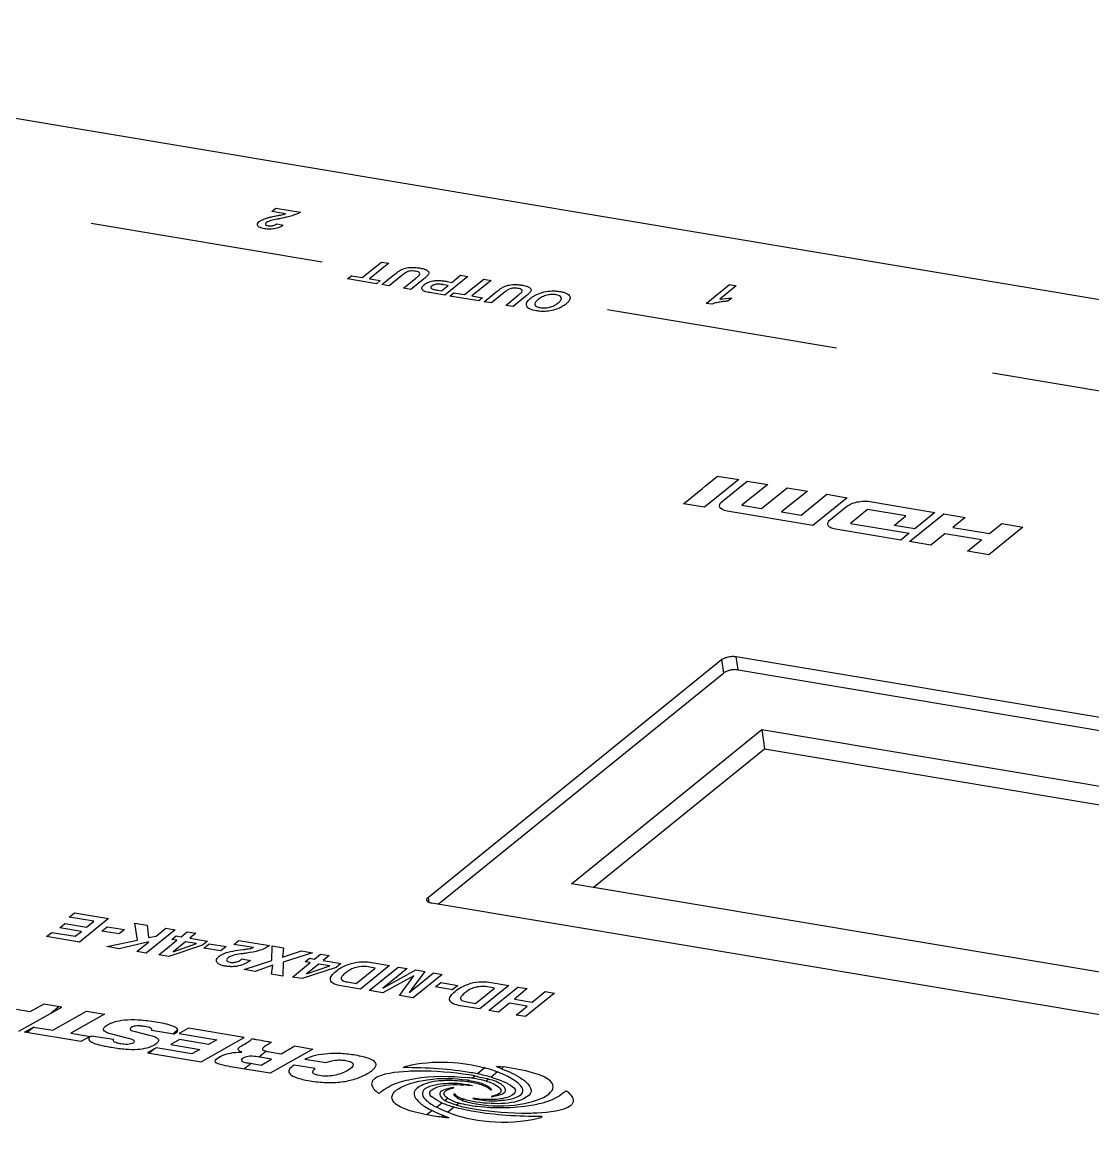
# Paper-space layout 'HD-MD4X2-4K-E_1' of a CAD drawing. Header units: inches. Extents: x 0 to 22, y 0 to 17.
# Drawn here: x 15.169 to 17.136, y 8.229 to 10.289 of the extents above; entities that cross this region are included whole.
import ezdxf

# ---------------------------------------------------------------- set-up
doc = ezdxf.new("R2010")
doc.units = ezdxf.units.IN
doc.header["$LTSCALE"] = 1.21
doc.header["$MEASUREMENT"] = 0
doc.layers.get('0').update_dxf_attribs({"linetype": 'CONTINUOUS'})

psp = doc.layouts.new('HD-MD4X2-4K-E_1')

# ---------------------------------------------------------------- linework, layer by layer
at = {"color": 7, "linetype": 'Continuous'}
for p, q in [((20.2636, 9.2582), (14.1012, 10.2888)), ((15.6278, 9.9415), (15.6353, 9.9476)), ((15.6531, 9.9373), (15.6278, 9.9415)), ((15.6353, 9.9476), (15.6801, 9.9402)), ((15.72, 9.8484), (15.296, 9.9193)), ((15.6367, 9.9189), (15.6486, 9.9161)), ((15.7938, 9.82), (15.829, 9.8485)), ((15.829, 9.8485), (15.8424, 9.8463)), ((15.8424, 9.8463), (15.8072, 9.8178)), ((15.7669, 9.8175), (15.7741, 9.8233)), ((15.8198, 9.8087), (15.7669, 9.8175)), ((15.7741, 9.8233), (15.7938, 9.82)), ((15.8072, 9.8178), (15.827, 9.8145)), ((15.827, 9.8145), (15.8198, 9.8087)), ((15.8299, 9.807), (15.8521, 9.825)), ((15.8433, 9.8047), (15.8299, 9.807)), ((15.8668, 9.8237), (15.8433, 9.8047)), ((15.8695, 9.8004), (15.8925, 9.8189)), ((15.9056, 9.8164), (15.883, 9.7981)), ((15.9514, 9.8054), (15.944, 9.8067)), ((15.9879, 9.8219), (15.9456, 9.7876)), ((15.9498, 9.8127), (15.9585, 9.8112)), ((15.9585, 9.8112), (15.9745, 9.8242)), ((15.9745, 9.8242), (15.9879, 9.8219)), ((15.9817, 9.7886), (16.0169, 9.8171)), ((16.0304, 9.8148), (15.9952, 9.7863)), ((16.0169, 9.8171), (16.0304, 9.8148)), ((16.4258, 9.7726), (16.4683, 9.807)), ((16.4683, 9.807), (16.4811, 9.8049)), ((15.883, 9.7981), (15.8695, 9.8004)), ((15.9456, 9.7876), (15.924, 9.7912)), ((15.9328, 9.7968), (15.9393, 9.7957)), ((15.9393, 9.7957), (15.9514, 9.8054)), ((15.9549, 9.7861), (15.962, 9.7919)), ((16.0078, 9.7772), (15.9549, 9.7861)), ((15.962, 9.7919), (15.9817, 9.7886)), ((15.9952, 9.7863), (16.0149, 9.783)), ((16.0179, 9.7755), (16.0401, 9.7936)), ((16.0547, 9.7923), (16.0313, 9.7733)), ((16.0575, 9.7689), (16.0804, 9.7875)), ((16.4811, 9.8049), (16.4505, 9.7801)), ((16.0149, 9.783), (16.0078, 9.7772)), ((16.0313, 9.7733), (16.0179, 9.7755)), ((16.0709, 9.7667), (16.0575, 9.7689)), ((16.0935, 9.785), (16.0709, 9.7667)), ((16.4362, 9.7709), (16.4258, 9.7726)), ((16.4731, 9.7824), (16.4658, 9.7764)), ((16.6651, 9.6903), (16.2444, 9.7607)), ((18.2547, 9.4263), (16.9515, 9.6442)), ((16.4182, 9.4319), (16.4243, 9.437)), ((16.4855, 9.4487), (16.4226, 9.3978)), ((16.4243, 9.437), (16.4468, 9.4552)), ((16.4468, 9.4552), (16.4855, 9.4487)), ((16.455, 9.4086), (16.5013, 9.4461)), ((16.5387, 9.4399), (16.4915, 9.4016)), ((16.5013, 9.4461), (16.5387, 9.4399)), ((16.3839, 9.4043), (16.4096, 9.4251)), ((16.4096, 9.4251), (16.4182, 9.4319)), ((16.5272, 9.3957), (16.5744, 9.4339)), ((16.6117, 9.4277), (16.5644, 9.3894)), ((16.5744, 9.4339), (16.6117, 9.4277)), ((16.6001, 9.3835), (16.6473, 9.4217)), ((16.6848, 9.4154), (16.6219, 9.3645)), ((16.6473, 9.4217), (16.6848, 9.4154)), ((16.4226, 9.3978), (16.3839, 9.4043)), ((16.4915, 9.4016), (16.5272, 9.3957)), ((16.654, 9.3753), (16.6838, 9.3994)), ((16.7264, 9.4085), (16.8459, 9.3885)), ((16.6219, 9.3645), (16.4643, 9.3909)), ((16.5644, 9.3894), (16.6001, 9.3835)), ((16.7221, 9.3939), (16.6906, 9.3683)), ((16.7928, 9.382), (16.7221, 9.3939)), ((16.7714, 9.3646), (16.7928, 9.382)), ((16.7994, 9.3348), (16.8623, 9.3857)), ((16.8459, 9.3885), (16.8089, 9.3583)), ((16.8623, 9.3857), (16.9016, 9.3792)), ((16.9016, 9.3792), (16.879, 9.3609)), ((16.7831, 9.3375), (16.6635, 9.3575)), ((16.6906, 9.3683), (16.7989, 9.3502)), ((16.8089, 9.3583), (16.7714, 9.3646)), ((16.879, 9.3609), (16.9465, 9.3496)), ((17.0077, 9.3614), (16.9448, 9.3105)), ((16.9465, 9.3496), (16.969, 9.3679)), ((16.969, 9.3679), (17.0077, 9.3614)), ((16.7989, 9.3502), (16.7831, 9.3375)), ((16.8387, 9.3282), (16.7994, 9.3348)), ((16.8644, 9.349), (16.8387, 9.3282)), ((16.9318, 9.3378), (16.8644, 9.349)), ((16.9061, 9.317), (16.9318, 9.3378)), ((16.9448, 9.3105), (16.9061, 9.317)), ((15.9155, 8.6815), (16.4541, 9.1179)), ((16.4541, 9.1179), (16.4576, 9.0933)), ((16.4846, 9.099), (16.4811, 9.1236)), ((16.4811, 9.1236), (19.1216, 8.682)), ((15.933, 8.6683), (16.4576, 9.0933)), ((16.4846, 9.099), (19.116, 8.659)), ((16.178, 8.7058), (16.5281, 8.9894)), ((16.5281, 8.9894), (16.533, 8.9543)), ((16.5281, 8.9894), (18.8744, 8.5969)), ((16.218, 8.6991), (16.533, 8.9543)), ((16.533, 8.9543), (18.8394, 8.5685)), ((18.5244, 8.3134), (16.178, 8.7058)), ((15.9169, 8.6716), (15.9155, 8.6815)), ((18.5619, 8.2287), (15.9215, 8.6703)), ((15.2381, 8.6253), (15.2474, 8.6328)), ((15.2474, 8.6328), (15.2871, 8.6261)), ((15.2554, 8.6448), (15.2649, 8.6526)), ((15.3008, 8.6372), (15.2554, 8.6448)), ((15.2649, 8.6526), (15.3274, 8.6421)), ((15.3274, 8.6421), (15.2742, 8.599)), ((15.2871, 8.6261), (15.3008, 8.6372)), ((15.381, 8.6025), (15.3762, 8.6339)), ((15.3762, 8.6339), (15.3987, 8.6302)), ((15.2138, 8.6091), (15.2232, 8.6167)), ((15.2232, 8.6167), (15.2666, 8.6095)), ((15.2779, 8.6186), (15.2381, 8.6253)), ((15.2666, 8.6095), (15.2779, 8.6186)), ((15.3156, 8.6192), (15.3253, 8.6271)), ((15.3472, 8.6139), (15.3156, 8.6192)), ((15.3253, 8.6271), (15.357, 8.6218)), ((15.357, 8.6218), (15.3472, 8.6139)), ((15.4501, 8.6216), (15.3969, 8.5785)), ((15.3987, 8.6302), (15.4013, 8.6071)), ((15.4151, 8.61), (15.4329, 8.6245)), ((15.4329, 8.6245), (15.4501, 8.6216)), ((15.461, 8.6088), (15.4723, 8.6179)), ((15.4723, 8.6179), (15.4881, 8.6152)), ((15.4881, 8.6152), (15.4769, 8.6061)), ((15.2742, 8.599), (15.2138, 8.6091)), ((15.3248, 8.5905), (15.381, 8.6025)), ((15.4016, 8.5991), (15.3474, 8.5868)), ((15.3797, 8.5814), (15.4016, 8.5991)), ((15.4013, 8.6071), (15.4151, 8.61)), ((15.4203, 8.5757), (15.453, 8.6022)), ((15.5005, 8.5934), (15.4384, 8.5727)), ((15.4437, 8.6038), (15.4517, 8.6103)), ((15.453, 8.6022), (15.4437, 8.6038)), ((15.4688, 8.5996), (15.4463, 8.5813)), ((15.4463, 8.5813), (15.4894, 8.5961)), ((15.4517, 8.6103), (15.461, 8.6088)), ((15.4894, 8.5961), (15.4688, 8.5996)), ((15.4769, 8.6061), (15.5095, 8.6007)), ((15.5095, 8.6007), (15.5005, 8.5934)), ((15.5025, 8.5879), (15.5123, 8.5958)), ((15.5123, 8.5958), (15.544, 8.5905)), ((15.5578, 8.5947), (15.5669, 8.6021)), ((15.5938, 8.5887), (15.5578, 8.5947)), ((15.5669, 8.6021), (15.6233, 8.5926)), ((15.6278, 8.5649), (15.6282, 8.5918)), ((15.6282, 8.5918), (15.6494, 8.5883)), ((15.3474, 8.5868), (15.3248, 8.5905)), ((15.3969, 8.5785), (15.3797, 8.5814)), ((15.4384, 8.5727), (15.4203, 8.5757)), ((15.5342, 8.5826), (15.5025, 8.5879)), ((15.544, 8.5905), (15.5342, 8.5826)), ((15.5654, 8.5839), (15.5749, 8.5852)), ((15.6494, 8.5883), (15.6472, 8.5709)), ((15.6472, 8.5709), (15.6821, 8.5828)), ((15.7024, 8.5794), (15.6484, 8.5619)), ((15.6821, 8.5828), (15.7024, 8.5794)), ((15.7061, 8.5678), (15.7174, 8.5769)), ((15.7174, 8.5769), (15.7332, 8.5742)), ((15.7332, 8.5742), (15.722, 8.5651)), ((15.5727, 8.5679), (15.5884, 8.5653)), ((15.5766, 8.5484), (15.6278, 8.5649)), ((15.6294, 8.5565), (15.5968, 8.545)), ((15.627, 8.54), (15.6294, 8.5565)), ((15.6484, 8.5619), (15.6479, 8.5365)), ((15.6654, 8.5347), (15.6981, 8.5612)), ((15.7456, 8.5524), (15.6835, 8.5317)), ((15.6888, 8.5628), (15.6968, 8.5693)), ((15.6981, 8.5612), (15.6888, 8.5628)), ((15.7139, 8.5586), (15.6914, 8.5403)), ((15.6914, 8.5403), (15.7345, 8.5552)), ((15.6968, 8.5693), (15.7061, 8.5678)), ((15.7345, 8.5552), (15.7139, 8.5586)), ((15.722, 8.5651), (15.7546, 8.5597)), ((15.7546, 8.5597), (15.7456, 8.5524)), ((15.7829, 8.5229), (15.8177, 8.5511)), ((15.8439, 8.5557), (15.7906, 8.5126)), ((15.8177, 8.5511), (15.8015, 8.5538)), ((15.8067, 8.5099), (15.8599, 8.553)), ((15.8078, 8.5618), (15.8439, 8.5557)), ((15.8762, 8.5503), (15.8402, 8.5212)), ((15.8599, 8.553), (15.8762, 8.5503)), ((15.5968, 8.545), (15.5766, 8.5484)), ((15.6479, 8.5365), (15.627, 8.54)), ((15.6835, 8.5317), (15.6654, 8.5347)), ((15.8314, 8.5142), (15.892, 8.5477)), ((15.8888, 8.5371), (15.8319, 8.5057)), ((15.8622, 8.5007), (15.8888, 8.5371)), ((15.909, 8.5448), (15.88, 8.506)), ((15.9409, 8.5395), (15.8876, 8.4964)), ((15.8886, 8.5131), (15.9246, 8.5422)), ((15.892, 8.5477), (15.909, 8.5448)), ((15.9246, 8.5422), (15.9409, 8.5395)), ((15.7906, 8.5126), (15.7546, 8.5187)), ((15.7668, 8.5257), (15.7829, 8.5229)), ((15.8319, 8.5057), (15.8067, 8.5099)), ((15.8402, 8.5212), (15.8314, 8.5142)), ((15.88, 8.506), (15.8886, 8.5131)), ((15.9282, 8.5167), (15.938, 8.5246)), ((15.9599, 8.5114), (15.9282, 8.5167)), ((15.938, 8.5246), (15.9696, 8.5193)), ((15.9696, 8.5193), (15.9599, 8.5114)), ((16.0021, 8.4863), (16.0368, 8.5144)), ((16.063, 8.5191), (16.0098, 8.476)), ((16.0368, 8.5144), (16.0207, 8.5171)), ((16.0265, 8.4732), (16.0797, 8.5163)), ((16.0269, 8.5251), (16.063, 8.5191)), ((16.0971, 8.5134), (16.0733, 8.4941)), ((16.0797, 8.5163), (16.0971, 8.5134)), ((15.8876, 8.4964), (15.8622, 8.5007)), ((15.9859, 8.489), (16.0021, 8.4863)), ((16.0733, 8.4941), (16.1059, 8.4887)), ((16.147, 8.505), (16.0938, 8.4619)), ((16.1059, 8.4887), (16.1296, 8.5079)), ((16.1296, 8.5079), (16.147, 8.505)), ((15.1832, 8.4708), (15.1586, 8.4749)), ((15.1631, 8.435), (15.2419, 8.4795)), ((15.2085, 8.4851), (15.1832, 8.4708)), ((15.2419, 8.4795), (15.2085, 8.4851)), ((15.2371, 8.4803), (15.2225, 8.4685)), ((15.2255, 8.4369), (15.2874, 8.4719)), ((15.2874, 8.4719), (15.3203, 8.4664)), ((16.0098, 8.476), (15.9737, 8.482)), ((16.0439, 8.4703), (16.0265, 8.4732)), ((16.0642, 8.4867), (16.0439, 8.4703)), ((16.0967, 8.4813), (16.0642, 8.4867)), ((16.0764, 8.4648), (16.0967, 8.4813)), ((15.3203, 8.4664), (15.2584, 8.4314)), ((16.0938, 8.4619), (16.0764, 8.4648)), ((15.1731, 8.4333), (15.19, 8.4428)), ((15.2769, 8.416), (15.1731, 8.4333)), ((15.1906, 8.4427), (15.178, 8.4325)), ((15.19, 8.4428), (15.2255, 8.4369)), ((15.2584, 8.4314), (15.2946, 8.4253)), ((15.2946, 8.4253), (15.2962, 8.4266)), ((15.2962, 8.4266), (15.3365, 8.4206)), ((15.3641, 8.4216), (15.3337, 8.4297)), ((15.3768, 8.4344), (15.4021, 8.428)), ((15.4484, 8.4295), (15.4068, 8.4365)), ((15.4543, 8.4371), (15.4456, 8.43)), ((15.4502, 8.4308), (15.4484, 8.4295)), ((15.4508, 8.4311), (15.4502, 8.4308)), ((15.4523, 8.4326), (15.4508, 8.4311)), ((15.4747, 8.4406), (15.4575, 8.4309)), ((15.4575, 8.4309), (15.5265, 8.4193)), ((15.5766, 8.4236), (15.4747, 8.4406)), ((15.2927, 8.4249), (15.2769, 8.416)), ((15.292, 8.4213), (15.2927, 8.4249)), ((15.4581, 8.4197), (15.4419, 8.4105)), ((15.4419, 8.4105), (15.4951, 8.4016)), ((15.5114, 8.4108), (15.4581, 8.4197)), ((15.4977, 8.379), (15.5766, 8.4236)), ((15.5265, 8.4193), (15.5114, 8.4108)), ((15.5757, 8.4237), (15.5731, 8.4216)), ((15.6446, 8.3937), (15.6699, 8.408)), ((15.6699, 8.408), (15.7033, 8.4024)), ((15.4153, 8.4046), (15.3992, 8.3955)), ((15.3992, 8.3955), (15.4977, 8.379)), ((15.4119, 8.4027), (15.4023, 8.395)), ((15.481, 8.3937), (15.4153, 8.4046)), ((15.4951, 8.4016), (15.481, 8.3937)), ((15.532, 8.3883), (15.5242, 8.382)), ((15.5313, 8.3879), (15.532, 8.3883)), ((15.5657, 8.3964), (15.5727, 8.3965)), ((15.5727, 8.3965), (15.5688, 8.3987)), ((15.627, 8.3837), (15.6019, 8.3879)), ((15.6175, 8.3982), (15.6042, 8.3875)), ((15.62, 8.3978), (15.6446, 8.3937)), ((15.7033, 8.4024), (15.6245, 8.3578)), ((15.6245, 8.3578), (15.552, 8.3699)), ((15.59, 8.3759), (15.5774, 8.3657)), ((15.5848, 8.3768), (15.608, 8.3729)), ((15.608, 8.3729), (15.627, 8.3837)), ((15.707, 8.3665), (15.6685, 8.3729)), ((15.6883, 8.384), (15.7269, 8.3776)), ((16.0192, 8.3677), (16.0056, 8.3567)), ((16.0497, 8.3663), (16.0402, 8.37)), ((16.0535, 8.3694), (16.0497, 8.3663)), ((15.8169, 8.3482), (15.8156, 8.3472)), ((15.9907, 8.3446), (15.9875, 8.342)), ((15.9959, 8.3489), (16.0009, 8.3529)), ((16.026, 8.3471), (16.0214, 8.3434)), ((16.0422, 8.3602), (16.0305, 8.3507)), ((16.0471, 8.3583), (16.0422, 8.3602)), ((15.9806, 8.3364), (15.9819, 8.3375)), ((16.0155, 8.3386), (16.0129, 8.3364)), ((15.93, 8.2955), (15.9401, 8.3036)), ((15.9454, 8.3079), (15.9507, 8.3122)), ((15.9717, 8.3031), (15.9671, 8.2994)), ((15.9802, 8.31), (15.9776, 8.3079)), ((15.9224, 8.2893), (15.9127, 8.2814)), ((15.9509, 8.2862), (15.9459, 8.2881)), ((15.9626, 8.2957), (15.9509, 8.2862)), ((16.1764, 8.2984), (16.1774, 8.2992)), ((15.9433, 8.2801), (15.9396, 8.2771))]:
    psp.add_line(p, q, dxfattribs=at)
for centre, radius, start, end in [((15.6306, 8.461), 0.0641, 258.1924, 260.4671), ((15.9511, 8.1164), 0.2603, 69.4998, 74.8373), ((15.8845, 7.7356), 0.6181, 80.1131, 80.5835), ((15.9666, 8.1483), 0.2026, 81.6639, 84.1367), ((15.964, 8.1471), 0.1901, 80.3893, 84.9753), ((15.9476, 8.0902), 0.2496, 78.7219, 82.0992), ((16.1626, 8.8252), 0.5875, 248.084, 249.0778)]:
    psp.add_arc(centre, radius, start, end, dxfattribs=at)
for points, knots in [([(15.6066, 9.9242), (15.6081, 9.9252), (15.6112, 9.9268), (15.6166, 9.9288), (15.622, 9.9304), (15.6286, 9.932), (15.6358, 9.9334), (15.6427, 9.9347), (15.6477, 9.9357), (15.6508, 9.9366), (15.6524, 9.937), (15.6531, 9.9373)], [0, 0, 0, 0, 0.135976, 0.245203, 0.369094, 0.482785, 0.648243, 0.806491, 0.896837, 0.951246, 1, 1, 1, 1]), ([(15.6801, 9.9402), (15.6784, 9.9391), (15.6746, 9.9369), (15.6671, 9.934), (15.6563, 9.9312), (15.648, 9.9295), (15.6431, 9.9285)], [0, 0, 0, 0, 0.191073, 0.386456, 0.638519, 1, 1, 1, 1]), ([(15.6486, 9.9161), (15.6445, 9.9134), (15.6356, 9.9094), (15.6224, 9.9087), (15.6135, 9.9095), (15.6058, 9.9115), (15.5998, 9.9157), (15.6019, 9.9208), (15.6059, 9.9238), (15.6066, 9.9242)], [0, 0, 0, 0, 0.251185, 0.364886, 0.489924, 0.623551, 0.740558, 0.956376, 1, 1, 1, 1]), ([(15.6256, 9.9247), (15.6226, 9.9237), (15.6175, 9.9215), (15.6147, 9.917), (15.6205, 9.9147), (15.6269, 9.9147), (15.6299, 9.9155), (15.6304, 9.9157)], [0, 0, 0, 0, 0.273518, 0.504173, 0.72773, 0.953301, 1, 1, 1, 1]), ([(15.6431, 9.9285), (15.641, 9.9281), (15.6352, 9.9269), (15.6292, 9.9257), (15.6256, 9.9247)], [0, 0, 0, 0, 0.353209, 1, 1, 1, 1]), ([(15.8521, 9.825), (15.8543, 9.8268), (15.858, 9.8297), (15.8633, 9.8333), (15.8682, 9.8357), (15.8733, 9.8373), (15.8789, 9.8383), (15.885, 9.8388), (15.8918, 9.8386), (15.8992, 9.8376), (15.9063, 9.8362), (15.9118, 9.8343), (15.9147, 9.8321), (15.9161, 9.8298), (15.9162, 9.8276), (15.9149, 9.8247), (15.9111, 9.821), (15.9077, 9.8181), (15.9056, 9.8164)], [0, 0, 0, 0, 0.103623, 0.172166, 0.220975, 0.266848, 0.313327, 0.364074, 0.423375, 0.496027, 0.581179, 0.644983, 0.696565, 0.743579, 0.787384, 0.82808, 0.900558, 1, 1, 1, 1]), ([(15.8991, 9.8247), (15.9001, 9.8261), (15.9002, 9.8285), (15.8965, 9.8306), (15.8919, 9.8316), (15.8869, 9.8322), (15.8819, 9.832), (15.8776, 9.831), (15.872, 9.8283), (15.8692, 9.8257), (15.8668, 9.8237)], [0, 0, 0, 0, 0.174739, 0.270913, 0.38551, 0.499506, 0.590062, 0.66889, 0.744463, 1, 1, 1, 1]), ([(15.8925, 9.8189), (15.8933, 9.8196), (15.8956, 9.8215), (15.898, 9.8234), (15.8991, 9.8247)], [0, 0, 0, 0, 0.351215, 1, 1, 1, 1]), ([(15.9087, 9.7944), (15.9056, 9.7956), (15.9025, 9.7984), (15.9036, 9.803), (15.9071, 9.8065), (15.9114, 9.8095), (15.9174, 9.8123), (15.9244, 9.814), (15.9309, 9.8146), (15.9361, 9.8146), (15.9423, 9.8139), (15.9471, 9.8132), (15.9498, 9.8127)], [0, 0, 0, 0, 0.174864, 0.27188, 0.381856, 0.467376, 0.542182, 0.67289, 0.733031, 0.788914, 0.878439, 1, 1, 1, 1]), ([(15.944, 9.8067), (15.9418, 9.807), (15.9382, 9.8076), (15.9333, 9.808), (15.9295, 9.8077), (15.9253, 9.8067), (15.9208, 9.8044), (15.9192, 9.8015), (15.9209, 9.7996), (15.9235, 9.7985), (15.9276, 9.7977), (15.9308, 9.7971), (15.9328, 9.7968)], [0, 0, 0, 0, 0.151284, 0.244311, 0.306922, 0.367548, 0.490674, 0.636358, 0.706848, 0.778883, 0.862029, 1, 1, 1, 1]), ([(16.0401, 9.7936), (16.0423, 9.7953), (16.046, 9.7982), (16.0512, 9.8019), (16.0562, 9.8042), (16.0612, 9.8058), (16.0668, 9.8069), (16.073, 9.8074), (16.0798, 9.8071), (16.0872, 9.8061), (16.0943, 9.8047), (16.0997, 9.8028), (16.1027, 9.8007), (16.1041, 9.7984), (16.1042, 9.7961), (16.1028, 9.7933), (16.099, 9.7896), (16.0956, 9.7867), (16.0935, 9.785)], [0, 0, 0, 0, 0.103623, 0.172166, 0.220975, 0.266848, 0.313327, 0.364074, 0.423375, 0.496027, 0.581179, 0.644983, 0.696565, 0.743579, 0.787384, 0.82808, 0.900558, 1, 1, 1, 1]), ([(15.924, 9.7912), (15.9221, 9.7916), (15.9169, 9.7925), (15.9114, 9.7934), (15.9087, 9.7944)], [0, 0, 0, 0, 0.349297, 1, 1, 1, 1]), ([(16.087, 9.7933), (16.0881, 9.7947), (16.0882, 9.7971), (16.0844, 9.7992), (16.0799, 9.8002), (16.0749, 9.8008), (16.0699, 9.8005), (16.0656, 9.7995), (16.0599, 9.7968), (16.0571, 9.7942), (16.0547, 9.7923)], [0, 0, 0, 0, 0.174739, 0.270913, 0.38551, 0.499506, 0.590062, 0.66889, 0.744463, 1, 1, 1, 1]), ([(16.0804, 9.7875), (16.0813, 9.7882), (16.0836, 9.7901), (16.086, 9.792), (16.087, 9.7933)], [0, 0, 0, 0, 0.351215, 1, 1, 1, 1]), ([(16.1032, 9.782), (16.1049, 9.7833), (16.1083, 9.7858), (16.116, 9.79), (16.1276, 9.794), (16.1405, 9.7955), (16.1502, 9.7953), (16.1574, 9.7944), (16.164, 9.793), (16.171, 9.7905), (16.1763, 9.7859), (16.1758, 9.7801), (16.1724, 9.7752), (16.1696, 9.7727), (16.168, 9.7714)], [0, 0, 0, 0, 0.072083, 0.137589, 0.257462, 0.373585, 0.434551, 0.500555, 0.567275, 0.628735, 0.745074, 0.863538, 0.928704, 1, 1, 1, 1]), ([(16.1539, 9.7735), (16.156, 9.7752), (16.1593, 9.7784), (16.1607, 9.7845), (16.1529, 9.7885), (16.1419, 9.7892), (16.1325, 9.7878), (16.1235, 9.7844), (16.1188, 9.7811), (16.1165, 9.7792), (16.1162, 9.779)], [0, 0, 0, 0, 0.150049, 0.2721, 0.488871, 0.600397, 0.709759, 0.832334, 0.984951, 1, 1, 1, 1]), ([(16.168, 9.7714), (16.167, 9.7705), (16.1649, 9.769), (16.1605, 9.7661), (16.1535, 9.7625), (16.1425, 9.7592), (16.131, 9.7576), (16.1214, 9.7578), (16.1115, 9.759), (16.1012, 9.7617), (16.0948, 9.7673), (16.0952, 9.7731), (16.0988, 9.7781), (16.1016, 9.7807), (16.1032, 9.782)], [0, 0, 0, 0, 0.045565, 0.087461, 0.163201, 0.266417, 0.364525, 0.429868, 0.50171, 0.627448, 0.743143, 0.862486, 0.927881, 1, 1, 1, 1]), ([(16.1162, 9.779), (16.1144, 9.7774), (16.1113, 9.7744), (16.1102, 9.7699), (16.1137, 9.7664), (16.1206, 9.7645), (16.1289, 9.7639), (16.1384, 9.7652), (16.1454, 9.7679), (16.1504, 9.7708), (16.1527, 9.7725), (16.1539, 9.7735)], [0, 0, 0, 0, 0.139243, 0.262404, 0.373385, 0.490479, 0.607877, 0.719954, 0.84389, 0.91705, 1, 1, 1, 1]), ([(16.4658, 9.7764), (16.4636, 9.7764), (16.4586, 9.7761), (16.4509, 9.7751), (16.443, 9.7735), (16.4382, 9.7718), (16.4362, 9.7709)], [0, 0, 0, 0, 0.220019, 0.481999, 0.750437, 1, 1, 1, 1]), ([(16.6838, 9.3994), (16.686, 9.4012), (16.6916, 9.4045), (16.7031, 9.4079), (16.7153, 9.4095), (16.723, 9.409), (16.7264, 9.4085)], [0, 0, 0, 0, 0.25109, 0.50161, 0.751516, 1, 1, 1, 1]), ([(16.6635, 9.3575), (16.6601, 9.3581), (16.654, 9.3599), (16.6493, 9.3644), (16.6487, 9.3698), (16.6519, 9.3735), (16.654, 9.3753)], [0, 0, 0, 0, 0.248581, 0.498662, 0.749068, 1, 1, 1, 1]), ([(16.4541, 9.1179), (16.4549, 9.1185), (16.4566, 9.1196), (16.4595, 9.121), (16.4628, 9.1222), (16.4664, 9.1231), (16.4702, 9.1238), (16.474, 9.1241), (16.4776, 9.124), (16.48, 9.1238), (16.4811, 9.1236)], [0, 0, 0, 0, 0.101031, 0.216049, 0.341918, 0.47505, 0.611575, 0.747412, 0.878378, 1, 1, 1, 1]), ([(16.4846, 9.099), (16.4835, 9.0992), (16.4811, 9.0995), (16.4774, 9.0995), (16.4736, 9.0992), (16.4699, 9.0986), (16.4663, 9.0976), (16.463, 9.0965), (16.4601, 9.095), (16.4584, 9.0939), (16.4576, 9.0933)], [0, 0, 0, 0, 0.121622, 0.252588, 0.388425, 0.52495, 0.658082, 0.783951, 0.898969, 1, 1, 1, 1]), ([(15.9124, 8.676), (15.9124, 8.6764), (15.9124, 8.6774), (15.913, 8.6789), (15.914, 8.6803), (15.9149, 8.6811), (15.9155, 8.6815)], [0, 0, 0, 0, 0.208006, 0.436394, 0.698751, 1, 1, 1, 1]), ([(15.9215, 8.6703), (15.9202, 8.6705), (15.9181, 8.671), (15.9156, 8.6721), (15.9141, 8.6732), (15.9133, 8.674), (15.9127, 8.675), (15.9125, 8.6757), (15.9124, 8.676)], [0, 0, 0, 0, 0.323348, 0.595333, 0.711219, 0.815266, 0.910161, 1, 1, 1, 1]), ([(15.5884, 8.5653), (15.5845, 8.5623), (15.5764, 8.5571), (15.5613, 8.5537), (15.5506, 8.5536), (15.5433, 8.5545), (15.5371, 8.5558), (15.5308, 8.5579), (15.5259, 8.5616), (15.5254, 8.5673), (15.529, 8.5713), (15.5317, 8.5734), (15.5319, 8.5736)], [0, 0, 0, 0, 0.194458, 0.33856, 0.414433, 0.500263, 0.569736, 0.633422, 0.751547, 0.865693, 0.987793, 1, 1, 1, 1]), ([(15.5319, 8.5736), (15.5337, 8.5749), (15.538, 8.5775), (15.5494, 8.5816), (15.5592, 8.5831), (15.5654, 8.5839)], [0, 0, 0, 0, 0.238478, 0.508095, 1, 1, 1, 1]), ([(15.56, 8.5752), (15.5551, 8.5741), (15.5469, 8.5709), (15.5437, 8.5657), (15.5464, 8.5628), (15.5512, 8.5616), (15.5566, 8.5612), (15.5604, 8.5618), (15.5616, 8.5621)], [0, 0, 0, 0, 0.316347, 0.541866, 0.649551, 0.768916, 0.925235, 1, 1, 1, 1]), ([(15.5818, 8.5787), (15.5793, 8.5783), (15.572, 8.5773), (15.5647, 8.5762), (15.56, 8.5752)], [0, 0, 0, 0, 0.341522, 1, 1, 1, 1]), ([(15.5749, 8.5852), (15.5774, 8.5855), (15.5815, 8.5861), (15.5867, 8.5869), (15.5906, 8.5877), (15.5928, 8.5884), (15.5938, 8.5887)], [0, 0, 0, 0, 0.388589, 0.638797, 0.819013, 1, 1, 1, 1]), ([(15.6092, 8.5849), (15.6076, 8.5843), (15.5991, 8.5813), (15.5894, 8.5797), (15.5818, 8.5787)], [0, 0, 0, 0, 0.198413, 1, 1, 1, 1]), ([(15.5616, 8.5621), (15.5626, 8.5624), (15.5674, 8.5638), (15.5704, 8.5661), (15.5727, 8.5679)], [0, 0, 0, 0, 0.202236, 1, 1, 1, 1]), ([(15.7428, 8.5218), (15.7383, 8.5237), (15.7336, 8.5289), (15.737, 8.5375), (15.745, 8.5453), (15.7556, 8.5525), (15.7701, 8.5591), (15.7891, 8.5635), (15.8021, 8.5627), (15.8078, 8.5618)], [0, 0, 0, 0, 0.16278, 0.298037, 0.425699, 0.567655, 0.694051, 0.844726, 1, 1, 1, 1]), ([(15.8015, 8.5538), (15.7944, 8.555), (15.7798, 8.5527), (15.7694, 8.5468), (15.7628, 8.5422), (15.7575, 8.5371), (15.7542, 8.5319), (15.7575, 8.5275), (15.7634, 8.5262), (15.7668, 8.5257)], [0, 0, 0, 0, 0.279961, 0.380593, 0.494936, 0.644929, 0.762043, 0.866452, 1, 1, 1, 1]), ([(15.9619, 8.4851), (15.9575, 8.487), (15.9527, 8.4923), (15.9562, 8.5008), (15.9641, 8.5087), (15.9748, 8.5159), (15.9893, 8.5225), (16.0083, 8.5269), (16.0213, 8.5261), (16.0269, 8.5251)], [0, 0, 0, 0, 0.16278, 0.298037, 0.425699, 0.567655, 0.694051, 0.844726, 1, 1, 1, 1]), ([(16.0207, 8.5171), (16.0136, 8.5183), (15.9989, 8.516), (15.9885, 8.5102), (15.982, 8.5055), (15.9767, 8.5005), (15.9733, 8.4953), (15.9766, 8.4909), (15.9826, 8.4896), (15.9859, 8.489)], [0, 0, 0, 0, 0.279961, 0.380593, 0.494936, 0.644929, 0.762043, 0.866452, 1, 1, 1, 1]), ([(15.3337, 8.4297), (15.327, 8.4315), (15.317, 8.4347), (15.3187, 8.4424), (15.3253, 8.4468), (15.3331, 8.4506), (15.3452, 8.4546), (15.3646, 8.4571), (15.3906, 8.456), (15.4084, 8.4535), (15.4183, 8.4519)], [0, 0, 0, 0, 0.178974, 0.245199, 0.321212, 0.387287, 0.450929, 0.587888, 0.7646, 1, 1, 1, 1]), ([(15.4183, 8.4519), (15.4238, 8.451), (15.4389, 8.448), (15.4541, 8.4425), (15.4543, 8.4371)], [0, 0, 0, 0, 0.349299, 1, 1, 1, 1]), ([(15.3675, 8.4406), (15.3673, 8.4404), (15.3668, 8.4393), (15.3685, 8.4365), (15.3734, 8.4353), (15.3768, 8.4344)], [0, 0, 0, 0, 0.072843, 0.334609, 1, 1, 1, 1]), ([(15.4068, 8.4365), (15.408, 8.4381), (15.4052, 8.4418), (15.3962, 8.4435), (15.3877, 8.4447), (15.3809, 8.445), (15.3745, 8.4444), (15.3697, 8.4426), (15.3679, 8.4412), (15.3675, 8.4406)], [0, 0, 0, 0, 0.187, 0.439893, 0.590097, 0.718663, 0.826924, 0.930726, 1, 1, 1, 1]), ([(15.4021, 8.428), (15.4096, 8.4261), (15.4245, 8.422), (15.4175, 8.4128), (15.4125, 8.41)], [0, 0, 0, 0, 0.579677, 1, 1, 1, 1]), ([(15.4125, 8.41), (15.4085, 8.4077), (15.3985, 8.4035), (15.3788, 8.4007), (15.3616, 8.4013), (15.3461, 8.4029), (15.3341, 8.4047), (15.3231, 8.4067), (15.3121, 8.4091), (15.3016, 8.4121), (15.2934, 8.4163), (15.2917, 8.4197), (15.292, 8.4213)], [0, 0, 0, 0, 0.113037, 0.229, 0.375681, 0.466483, 0.57079, 0.652637, 0.724886, 0.842817, 0.930901, 1, 1, 1, 1]), ([(15.3365, 8.4206), (15.3351, 8.4189), (15.3369, 8.4159), (15.3434, 8.4138), (15.3514, 8.4122), (15.36, 8.4112), (15.3684, 8.4121), (15.3726, 8.4136), (15.3742, 8.4149), (15.3746, 8.4154)], [0, 0, 0, 0, 0.207508, 0.339714, 0.495346, 0.749425, 0.85059, 0.942904, 1, 1, 1, 1]), ([(15.3746, 8.4154), (15.3749, 8.4157), (15.3755, 8.4169), (15.3726, 8.4196), (15.3675, 8.4207), (15.3641, 8.4216)], [0, 0, 0, 0, 0.10685, 0.357076, 1, 1, 1, 1]), ([(15.5688, 8.3987), (15.5668, 8.3999), (15.5636, 8.4036), (15.5709, 8.4073), (15.574, 8.4092)], [0, 0, 0, 0, 0.43882, 1, 1, 1, 1]), ([(15.574, 8.4092), (15.5785, 8.4119), (15.5853, 8.4157), (15.5906, 8.4203), (15.5907, 8.4216)], [0, 0, 0, 0, 0.688545, 1, 1, 1, 1]), ([(15.5907, 8.4216), (15.5934, 8.421), (15.6023, 8.4194), (15.6144, 8.4173), (15.6239, 8.4157), (15.6272, 8.4151)], [0, 0, 0, 0, 0.229927, 0.729607, 1, 1, 1, 1]), ([(15.6139, 8.4065), (15.6116, 8.405), (15.6077, 8.4008), (15.6144, 8.3989), (15.6175, 8.3982)], [0, 0, 0, 0, 0.494063, 1, 1, 1, 1]), ([(15.6272, 8.4151), (15.6262, 8.4141), (15.6216, 8.4112), (15.6167, 8.4085), (15.6139, 8.4065)], [0, 0, 0, 0, 0.333936, 1, 1, 1, 1]), ([(15.5749, 8.3856), (15.572, 8.384), (15.5701, 8.3783), (15.5804, 8.3775), (15.5848, 8.3768)], [0, 0, 0, 0, 0.442225, 1, 1, 1, 1]), ([(15.6019, 8.3879), (15.5974, 8.3886), (15.5888, 8.3902), (15.578, 8.3874), (15.5749, 8.3856)], [0, 0, 0, 0, 0.544737, 1, 1, 1, 1]), ([(15.8084, 8.3604), (15.8095, 8.3611), (15.8129, 8.3635), (15.8191, 8.3691), (15.8205, 8.378), (15.809, 8.3843), (15.7953, 8.3883), (15.7821, 8.3909), (15.7684, 8.3929), (15.7517, 8.3943), (15.7315, 8.3943), (15.708, 8.3909), (15.6943, 8.3865), (15.6883, 8.384)], [0, 0, 0, 0, 0.027729, 0.087966, 0.194476, 0.316777, 0.394249, 0.485467, 0.566427, 0.640406, 0.77083, 0.886522, 1, 1, 1, 1]), ([(15.552, 8.3699), (15.5457, 8.371), (15.5358, 8.3728), (15.5241, 8.3765), (15.5233, 8.3803), (15.5242, 8.382)], [0, 0, 0, 0, 0.481895, 0.770072, 1, 1, 1, 1]), ([(15.6685, 8.3729), (15.6644, 8.3702), (15.6578, 8.3644), (15.6599, 8.3554), (15.6712, 8.3501), (15.6843, 8.3464), (15.6976, 8.3439), (15.7122, 8.3418), (15.7315, 8.3404), (15.755, 8.3411), (15.7776, 8.346), (15.7928, 8.3518), (15.8018, 8.3563), (15.8067, 8.3593), (15.8084, 8.3604)], [0, 0, 0, 0, 0.090647, 0.175334, 0.279542, 0.345022, 0.421183, 0.505607, 0.581642, 0.713998, 0.83434, 0.896397, 0.962503, 1, 1, 1, 1]), ([(15.7153, 8.3535), (15.7101, 8.3544), (15.6999, 8.3575), (15.7038, 8.364), (15.707, 8.3665)], [0, 0, 0, 0, 0.518773, 1, 1, 1, 1]), ([(15.7269, 8.3776), (15.7322, 8.3796), (15.7418, 8.3821), (15.7545, 8.3825), (15.7645, 8.3814), (15.7738, 8.3791), (15.7805, 8.3724), (15.7724, 8.366), (15.7664, 8.3626)], [0, 0, 0, 0, 0.211014, 0.315292, 0.428431, 0.584801, 0.71148, 1, 1, 1, 1]), ([(15.869, 8.3682), (15.8687, 8.3682), (15.8688, 8.3692), (15.8721, 8.3698), (15.8741, 8.3708), (15.8757, 8.3712)], [0, 0, 0, 0, 0.118319, 0.457173, 1, 1, 1, 1]), ([(16.0056, 8.3567), (16.0017, 8.3575), (15.9604, 8.3653), (15.9127, 8.3681), (15.869, 8.3682)], [0, 0, 0, 0, 0.096391, 1, 1, 1, 1]), ([(15.8757, 8.3712), (15.8995, 8.3772), (15.9553, 8.3812), (15.999, 8.3732), (16.0192, 8.3677)], [0, 0, 0, 0, 0.482891, 1, 1, 1, 1]), ([(16.0074, 8.301), (16.0297, 8.2973), (16.0771, 8.2957), (16.1356, 8.3142), (16.148, 8.3339), (16.1364, 8.3486), (16.1037, 8.3612), (16.0724, 8.3668), (16.0535, 8.3694)], [0, 0, 0, 0, 0.25284, 0.44424, 0.534958, 0.643345, 0.791922, 1, 1, 1, 1]), ([(16.0409, 8.3705), (16.0416, 8.3705), (16.0458, 8.3702), (16.0498, 8.3699), (16.053, 8.3694)], [0, 0, 0, 0, 0.178743, 1, 1, 1, 1]), ([(16.0497, 8.3663), (16.0628, 8.3611), (16.084, 8.3517), (16.1021, 8.3358), (16.1074, 8.3197), (16.0892, 8.3098), (16.0792, 8.3066)], [0, 0, 0, 0, 0.360972, 0.605969, 0.80184, 1, 1, 1, 1]), ([(15.7664, 8.3626), (15.7598, 8.3589), (15.7428, 8.352), (15.723, 8.3523), (15.7153, 8.3535)], [0, 0, 0, 0, 0.510222, 1, 1, 1, 1]), ([(15.8156, 8.3472), (15.8139, 8.3457), (15.8079, 8.3376), (15.8137, 8.33), (15.8191, 8.3248)], [0, 0, 0, 0, 0.189503, 1, 1, 1, 1]), ([(15.9073, 8.3617), (15.8977, 8.3619), (15.8693, 8.3616), (15.8289, 8.3572), (15.8169, 8.3482)], [0, 0, 0, 0, 0.322052, 1, 1, 1, 1]), ([(15.8255, 8.3214), (15.8324, 8.3275), (15.85, 8.3392), (15.9095, 8.354), (15.9572, 8.3531), (15.9873, 8.3499)], [0, 0, 0, 0, 0.231873, 0.440734, 1, 1, 1, 1]), ([(15.9127, 8.2814), (15.8979, 8.2842), (15.8738, 8.2902), (15.8507, 8.3028), (15.8461, 8.3168), (15.8634, 8.3348), (15.9195, 8.3506), (15.9644, 8.349), (15.9857, 8.3455)], [0, 0, 0, 0, 0.189807, 0.327723, 0.433091, 0.527085, 0.732384, 1, 1, 1, 1]), ([(15.9875, 8.342), (15.9751, 8.3437), (15.9516, 8.3454), (15.9241, 8.3431), (15.9138, 8.3398)], [0, 0, 0, 0, 0.55938, 1, 1, 1, 1]), ([(16.0546, 8.3327), (16.0536, 8.3341), (16.0471, 8.3401), (16.0356, 8.3443), (16.026, 8.3471)], [0, 0, 0, 0, 0.216414, 1, 1, 1, 1]), ([(16.0653, 8.3103), (16.0734, 8.3119), (16.091, 8.3188), (16.0883, 8.3331), (16.0734, 8.346), (16.057, 8.3543), (16.0471, 8.3583)], [0, 0, 0, 0, 0.183159, 0.38383, 0.662168, 1, 1, 1, 1]), ([(15.8191, 8.3248), (15.8199, 8.3241), (15.8223, 8.3231), (15.8228, 8.3212), (15.8254, 8.3213), (15.8255, 8.3214)], [0, 0, 0, 0, 0.530052, 0.915976, 1, 1, 1, 1]), ([(15.9138, 8.3398), (15.9039, 8.3366), (15.8857, 8.3267), (15.8905, 8.3123), (15.9023, 8.3), (15.9149, 8.293), (15.9224, 8.2893)], [0, 0, 0, 0, 0.247693, 0.492717, 0.712393, 1, 1, 1, 1]), ([(15.9278, 8.3361), (15.9206, 8.3348), (15.9055, 8.3296), (15.9027, 8.3175), (15.9121, 8.3063), (15.9231, 8.2991), (15.93, 8.2955)], [0, 0, 0, 0, 0.19956, 0.399057, 0.667051, 1, 1, 1, 1]), ([(15.9232, 8.3132), (15.9195, 8.316), (15.9144, 8.3221), (15.9342, 8.3375), (15.9648, 8.3378), (15.9806, 8.3364)], [0, 0, 0, 0, 0.253465, 0.452489, 1, 1, 1, 1]), ([(15.9819, 8.3375), (15.9764, 8.3382), (15.9597, 8.34), (15.94, 8.3385), (15.9278, 8.3361)], [0, 0, 0, 0, 0.335025, 1, 1, 1, 1]), ([(15.962, 8.3316), (15.9529, 8.3303), (15.9318, 8.3249), (15.9365, 8.3167), (15.9385, 8.3138)], [0, 0, 0, 0, 0.552198, 1, 1, 1, 1]), ([(15.9507, 8.3122), (15.9465, 8.3152), (15.9382, 8.3222), (15.9549, 8.3297), (15.9621, 8.3311)], [0, 0, 0, 0, 0.544786, 1, 1, 1, 1]), ([(16.0699, 8.3332), (16.0739, 8.3302), (16.0792, 8.3231), (16.06, 8.3116), (16.0286, 8.3083), (16.0083, 8.3101), (15.9974, 8.3119)], [0, 0, 0, 0, 0.230708, 0.416307, 0.656998, 1, 1, 1, 1]), ([(16.1675, 8.325), (16.1607, 8.3189), (16.1431, 8.3073), (16.0836, 8.2924), (16.0359, 8.2933), (16.0058, 8.2965)], [0, 0, 0, 0, 0.231902, 0.440703, 1, 1, 1, 1]), ([(16.0214, 8.3434), (16.0282, 8.3414), (16.0391, 8.337), (16.0494, 8.3295), (16.0486, 8.3202), (16.0366, 8.3164), (16.0309, 8.3154)], [0, 0, 0, 0, 0.33487, 0.599651, 0.793025, 1, 1, 1, 1]), ([(16.031, 8.3149), (16.0401, 8.3162), (16.0613, 8.3216), (16.0566, 8.3298), (16.0546, 8.3327)], [0, 0, 0, 0, 0.552136, 1, 1, 1, 1]), ([(16.1739, 8.3216), (16.1731, 8.3224), (16.1719, 8.3234), (16.1695, 8.3244), (16.1692, 8.3253), (16.1677, 8.3252), (16.1675, 8.325)], [0, 0, 0, 0, 0.530623, 0.743207, 0.915671, 1, 1, 1, 1]), ([(16.0792, 8.3066), (16.0645, 8.3019), (16.0252, 8.3011), (15.9942, 8.3055), (15.9802, 8.31)], [0, 0, 0, 0, 0.450776, 1, 1, 1, 1]), ([(15.9967, 8.3114), (16.0091, 8.309), (16.031, 8.3057), (16.0562, 8.3086), (16.0653, 8.3103)], [0, 0, 0, 0, 0.620774, 1, 1, 1, 1]), ([(16.1774, 8.2992), (16.1791, 8.3007), (16.1852, 8.3088), (16.1793, 8.3164), (16.1739, 8.3216)], [0, 0, 0, 0, 0.189383, 1, 1, 1, 1]), ([(15.9509, 8.2862), (15.9724, 8.2781), (16.0209, 8.2656), (16.0887, 8.268), (16.1174, 8.2753)], [0, 0, 0, 0, 0.517632, 1, 1, 1, 1]), ([(16.124, 8.2782), (16.0804, 8.2783), (16.0227, 8.2819), (15.974, 8.2924), (15.9626, 8.2957)], [0, 0, 0, 0, 0.745252, 1, 1, 1, 1]), ([(15.9671, 8.2994), (15.9749, 8.2971), (16.0109, 8.2891), (16.0527, 8.2852), (16.0858, 8.2847)], [0, 0, 0, 0, 0.235316, 1, 1, 1, 1]), ([(16.0858, 8.2847), (16.0954, 8.2846), (16.1239, 8.2848), (16.1645, 8.2894), (16.1764, 8.2984)], [0, 0, 0, 0, 0.322772, 1, 1, 1, 1]), ([(15.9522, 8.2759), (15.9514, 8.276), (15.9473, 8.2762), (15.9433, 8.2766), (15.9401, 8.277)], [0, 0, 0, 0, 0.177548, 1, 1, 1, 1]), ([(16.1174, 8.2753), (16.1189, 8.2757), (16.121, 8.2766), (16.1243, 8.2773), (16.1244, 8.2782), (16.124, 8.2782)], [0, 0, 0, 0, 0.543324, 0.883039, 1, 1, 1, 1])]:
    psp.add_open_spline(points, degree=3, knots=knots, dxfattribs=at)
for points in [[(15.6304, 9.9157), (15.6329, 9.9164), (15.635, 9.9177), (15.6367, 9.9189)], [(16.4505, 9.7801), (16.4579, 9.7816), (16.4658, 9.7823), (16.4731, 9.7824)], [(16.4508, 9.3978), (16.4491, 9.401), (16.4507, 9.4052), (16.455, 9.4086)], [(16.4643, 9.3909), (16.4577, 9.392), (16.4525, 9.3946), (16.4508, 9.3978)], [(15.6233, 8.5926), (15.6196, 8.5898), (15.6148, 8.5871), (15.6092, 8.5849)], [(15.7546, 8.5187), (15.7503, 8.5194), (15.7461, 8.5204), (15.7428, 8.5218)], [(15.9737, 8.482), (15.9694, 8.4828), (15.9652, 8.4837), (15.9619, 8.4851)], [(15.4543, 8.4371), (15.4544, 8.4357), (15.4537, 8.4341), (15.4523, 8.4326)], [(15.5242, 8.382), (15.5253, 8.384), (15.5281, 8.3861), (15.5313, 8.3879)], [(15.532, 8.3883), (15.5404, 8.3929), (15.5543, 8.3963), (15.5657, 8.3964)], [(16.0402, 8.37), (16.04, 8.3701), (16.0405, 8.3706), (16.0409, 8.3705)], [(16.0009, 8.3529), (15.9724, 8.3582), (15.9404, 8.3613), (15.9073, 8.3617)], [(15.9907, 8.3446), (15.9996, 8.343), (16.0083, 8.3412), (16.0155, 8.3386)], [(16.0214, 8.3434), (16.0137, 8.3457), (16.0051, 8.3475), (15.9959, 8.3489)], [(16.0009, 8.3529), (16.0097, 8.3512), (16.0182, 8.3494), (16.026, 8.3471)], [(16.0305, 8.3507), (16.0226, 8.353), (16.0142, 8.3549), (16.0056, 8.3567)], [(16.0305, 8.3507), (16.0462, 8.3463), (16.0603, 8.3404), (16.0699, 8.3332)], [(15.9621, 8.3311), (15.9625, 8.3311), (15.9624, 8.3316), (15.962, 8.3316)], [(16.0129, 8.3364), (16.0053, 8.3389), (15.9966, 8.3407), (15.9875, 8.342)], [(15.9964, 8.335), (15.9967, 8.3349), (15.996, 8.3344), (15.9957, 8.3345)], [(15.9964, 8.335), (15.9967, 8.3349), (15.996, 8.3344), (15.9957, 8.3345)], [(15.9964, 8.335), (15.9967, 8.3349), (15.996, 8.3344), (15.9957, 8.3345)], [(15.9964, 8.335), (15.9967, 8.3349), (15.996, 8.3344), (15.9957, 8.3345)], [(16.0299, 8.3265), (16.0272, 8.3307), (16.0204, 8.334), (16.0129, 8.3364)], [(16.0155, 8.3386), (16.0232, 8.3357), (16.0293, 8.3316), (16.0311, 8.3268)], [(16.0311, 8.3268), (16.0311, 8.3266), (16.0301, 8.3264), (16.0299, 8.3265)], [(15.9401, 8.3036), (15.9336, 8.3065), (15.9279, 8.3097), (15.9232, 8.3132)], [(15.9385, 8.3138), (15.94, 8.3116), (15.9425, 8.3097), (15.9454, 8.3079)], [(15.9401, 8.3036), (15.9469, 8.3006), (15.9545, 8.298), (15.9626, 8.2957)], [(15.9671, 8.2994), (15.9589, 8.3017), (15.9512, 8.3045), (15.9454, 8.3079)], [(15.9507, 8.3122), (15.9561, 8.3085), (15.9635, 8.3055), (15.9717, 8.3031)], [(15.962, 8.3197), (15.9619, 8.3198), (15.963, 8.3201), (15.9631, 8.3199)], [(15.9776, 8.3079), (15.9698, 8.3107), (15.9638, 8.3149), (15.962, 8.3197)], [(15.9631, 8.3199), (15.9659, 8.3157), (15.9727, 8.3125), (15.9802, 8.31)], [(16.0058, 8.2965), (15.9934, 8.2978), (15.9818, 8.3), (15.9717, 8.3031)], [(15.9776, 8.3079), (15.9862, 8.3048), (15.9968, 8.3028), (16.0074, 8.301)], [(15.9974, 8.3119), (15.997, 8.312), (15.9964, 8.3115), (15.9967, 8.3114)], [(16.0309, 8.3154), (16.0305, 8.3153), (16.0307, 8.3148), (16.031, 8.3149)], [(15.9224, 8.2893), (15.929, 8.2861), (15.9361, 8.2831), (15.9433, 8.2801)], [(15.9459, 8.2881), (15.9403, 8.2904), (15.935, 8.2929), (15.93, 8.2955)], [(15.9396, 8.2771), (15.9304, 8.2783), (15.9213, 8.2797), (15.9127, 8.2814)], [(15.9528, 8.2764), (15.9531, 8.2763), (15.9525, 8.2759), (15.9522, 8.2759)]]:
    psp.add_open_spline(points, degree=3, dxfattribs=at)

doc.saveas('drawing.dxf')
